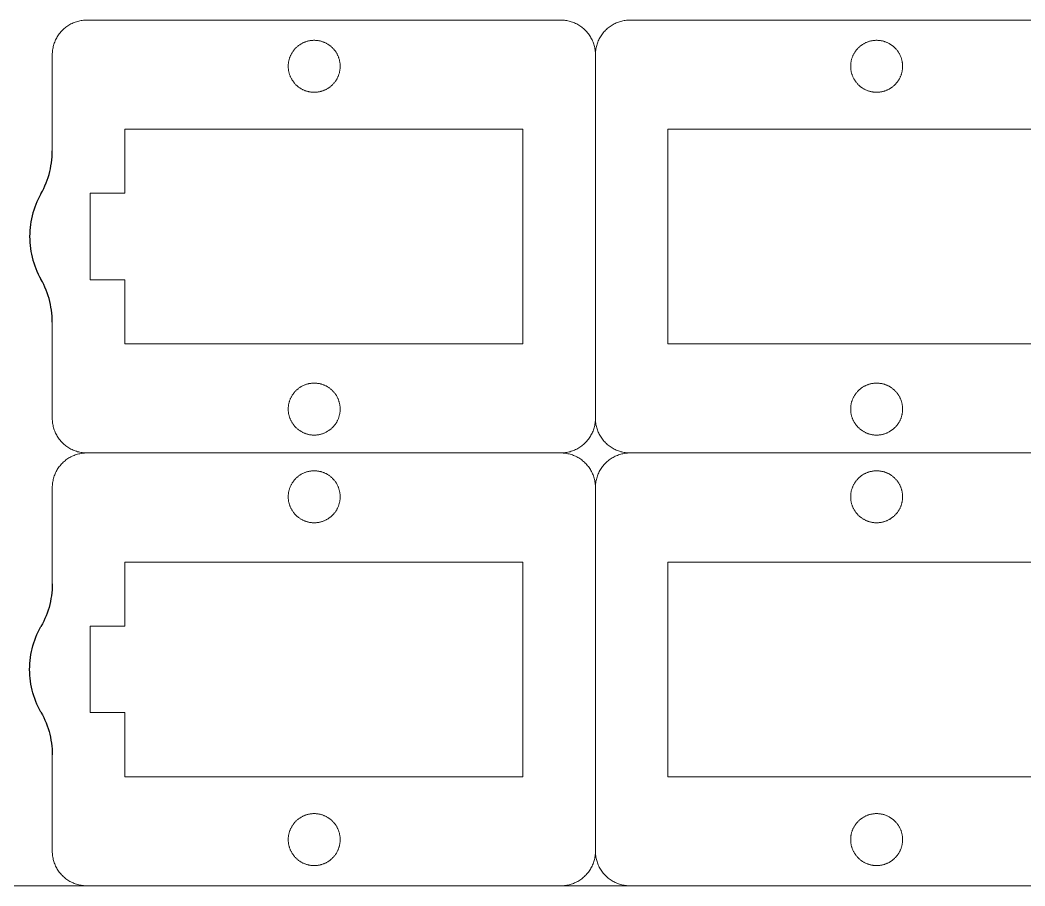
# Model space of a CAD drawing. Header units: millimetres. Extents: x -87 to 69, y -57 to 280.
# Drawn here: x -41.3 to 16.7, y 86.6 to 136.6 of the extents above; entities that cross this region are included whole.
import ezdxf

# ---------------------------------------------------------------- set-up
doc = ezdxf.new("R2010")
doc.units = ezdxf.units.MM
doc.header["$MEASUREMENT"] = 0
doc.layers.add('Predeterminado', color=18, linetype='Continuous', true_color=0x000000)

msp = doc.modelspace()

# ---------------------------------------------------------------- linework, layer by layer
at = {"layer": 'Predeterminado', "lineweight": 9}
for points in [[(-37.488, 136.619), (-37.556, 136.618), (-37.624, 136.614), (-37.692, 136.608), (-37.76, 136.6), (-37.828, 136.59), (-37.895, 136.577), (-37.961, 136.562), (-38.027, 136.545), (-38.093, 136.525), (-38.157, 136.503), (-38.221, 136.479), (-38.285, 136.453), (-38.347, 136.425), (-38.408, 136.395), (-38.468, 136.362), (-38.527, 136.328), (-38.585, 136.291), (-38.641, 136.253), (-38.696, 136.213), (-38.75, 136.17), (-38.802, 136.126), (-38.853, 136.081), (-38.902, 136.033), (-38.949, 135.984), (-38.995, 135.933), (-39.039, 135.881), (-39.081, 135.827), (-39.122, 135.772), (-39.16, 135.716), (-39.197, 135.658), (-39.231, 135.599), (-39.263, 135.539), (-39.294, 135.478), (-39.322, 135.416), (-39.348, 135.353), (-39.372, 135.289), (-39.394, 135.224), (-39.414, 135.158), (-39.431, 135.092), (-39.446, 135.026), (-39.459, 134.959), (-39.469, 134.891), (-39.477, 134.823), (-39.483, 134.755), (-39.487, 134.687), (-39.488, 134.619)], [(-10.102, 136.619), (-37.488, 136.619)], [(-8.102, 134.619), (-8.103, 134.687), (-8.106, 134.755), (-8.112, 134.823), (-8.12, 134.891), (-8.131, 134.959), (-8.144, 135.026), (-8.159, 135.092), (-8.176, 135.158), (-8.195, 135.224), (-8.217, 135.289), (-8.241, 135.353), (-8.267, 135.416), (-8.296, 135.478), (-8.326, 135.539), (-8.358, 135.599), (-8.393, 135.658), (-8.429, 135.716), (-8.468, 135.772), (-8.508, 135.827), (-8.55, 135.881), (-8.594, 135.933), (-8.64, 135.984), (-8.687, 136.033), (-8.737, 136.081), (-8.787, 136.126), (-8.84, 136.17), (-8.893, 136.213), (-8.948, 136.253), (-9.005, 136.291), (-9.063, 136.328), (-9.121, 136.362), (-9.182, 136.395), (-9.243, 136.425), (-9.305, 136.453), (-9.368, 136.479), (-9.432, 136.503), (-9.497, 136.525), (-9.562, 136.545), (-9.628, 136.562), (-9.695, 136.577), (-9.762, 136.59), (-9.829, 136.6), (-9.897, 136.608), (-9.965, 136.614), (-10.033, 136.618), (-10.102, 136.619)], [(-8.102, 134.619), (-8.101, 134.687), (-8.097, 134.755), (-8.091, 134.823), (-8.083, 134.891), (-8.073, 134.959), (-8.06, 135.026), (-8.045, 135.092), (-8.028, 135.158), (-8.008, 135.224), (-7.986, 135.289), (-7.962, 135.353), (-7.936, 135.416), (-7.908, 135.478), (-7.877, 135.539), (-7.845, 135.599), (-7.811, 135.658), (-7.774, 135.716), (-7.736, 135.772), (-7.695, 135.827), (-7.653, 135.881), (-7.609, 135.933), (-7.563, 135.984), (-7.516, 136.033), (-7.467, 136.081), (-7.416, 136.126), (-7.364, 136.17), (-7.31, 136.213), (-7.255, 136.253), (-7.199, 136.291), (-7.141, 136.328), (-7.082, 136.362), (-7.022, 136.395), (-6.961, 136.425), (-6.899, 136.453), (-6.835, 136.479), (-6.771, 136.503), (-6.707, 136.525), (-6.641, 136.545), (-6.575, 136.562), (-6.509, 136.577), (-6.442, 136.59), (-6.374, 136.6), (-6.306, 136.608), (-6.238, 136.614), (-6.17, 136.618), (-6.102, 136.619)], [(-6.102, 136.619), (21.284, 136.619)], [(-39.488, 134.619), (-39.488, 129.062)], [(-8.102, 113.619), (-8.102, 134.619)], [(-35.295, 126.619), (-35.295, 130.319), (-35.294, 130.319), (-12.295, 130.319), (-12.295, 130.318), (-12.295, 117.919), (-12.296, 117.919), (-35.295, 117.919), (-35.295, 117.919), (-35.295, 121.619)], [(19.091, 126.619), (19.091, 130.319), (19.09, 130.319), (-3.909, 130.319), (-3.909, 130.318), (-3.909, 117.919), (-3.908, 117.919), (19.091, 117.919), (19.091, 117.919), (19.091, 121.619)], [(-35.295, 121.619), (-35.295, 121.619), (-37.295, 121.619), (-37.295, 121.619), (-37.295, 126.619), (-37.295, 126.619), (-35.295, 126.619)], [(-39.488, 119.175), (-39.488, 113.619)], [(-39.488, 113.619), (-39.487, 113.551), (-39.483, 113.482), (-39.477, 113.414), (-39.469, 113.347), (-39.459, 113.279), (-39.446, 113.212), (-39.431, 113.145), (-39.414, 113.079), (-39.394, 113.014), (-39.372, 112.949), (-39.348, 112.885), (-39.322, 112.822), (-39.294, 112.76), (-39.263, 112.699), (-39.231, 112.639), (-39.197, 112.58), (-39.16, 112.522), (-39.122, 112.466), (-39.081, 112.41), (-39.039, 112.357), (-38.995, 112.304), (-38.949, 112.254), (-38.902, 112.205), (-38.853, 112.157), (-38.802, 112.111), (-38.75, 112.067), (-38.696, 112.025), (-38.641, 111.985), (-38.585, 111.947), (-38.527, 111.91), (-38.468, 111.876), (-38.408, 111.843), (-38.347, 111.813), (-38.285, 111.784), (-38.221, 111.758), (-38.157, 111.734), (-38.093, 111.713), (-38.027, 111.693), (-37.961, 111.676), (-37.895, 111.661), (-37.828, 111.648), (-37.76, 111.638), (-37.692, 111.629), (-37.624, 111.624), (-37.556, 111.62), (-37.488, 111.619)], [(-10.102, 111.619), (-10.033, 111.62), (-9.965, 111.624), (-9.897, 111.629), (-9.829, 111.638), (-9.762, 111.648), (-9.695, 111.661), (-9.628, 111.676), (-9.562, 111.693), (-9.497, 111.713), (-9.432, 111.734), (-9.368, 111.758), (-9.305, 111.784), (-9.243, 111.813), (-9.182, 111.843), (-9.121, 111.876), (-9.063, 111.91), (-9.005, 111.947), (-8.948, 111.985), (-8.893, 112.025), (-8.84, 112.067), (-8.787, 112.111), (-8.737, 112.157), (-8.687, 112.205), (-8.64, 112.254), (-8.594, 112.304), (-8.55, 112.357), (-8.508, 112.41), (-8.468, 112.466), (-8.429, 112.522), (-8.393, 112.58), (-8.358, 112.639), (-8.326, 112.699), (-8.296, 112.76), (-8.267, 112.822), (-8.241, 112.885), (-8.217, 112.949), (-8.195, 113.014), (-8.176, 113.079), (-8.159, 113.145), (-8.144, 113.212), (-8.131, 113.279), (-8.12, 113.347), (-8.112, 113.414), (-8.106, 113.482), (-8.103, 113.551), (-8.102, 113.619)], [(-6.102, 111.619), (-6.17, 111.62), (-6.238, 111.624), (-6.306, 111.629), (-6.374, 111.638), (-6.442, 111.648), (-6.509, 111.661), (-6.575, 111.676), (-6.641, 111.693), (-6.707, 111.713), (-6.771, 111.734), (-6.835, 111.758), (-6.899, 111.784), (-6.961, 111.813), (-7.022, 111.843), (-7.082, 111.876), (-7.141, 111.91), (-7.199, 111.947), (-7.255, 111.985), (-7.31, 112.025), (-7.364, 112.067), (-7.416, 112.111), (-7.467, 112.157), (-7.516, 112.205), (-7.563, 112.254), (-7.609, 112.304), (-7.653, 112.357), (-7.695, 112.41), (-7.736, 112.466), (-7.774, 112.522), (-7.811, 112.58), (-7.845, 112.639), (-7.877, 112.699), (-7.908, 112.76), (-7.936, 112.822), (-7.962, 112.885), (-7.986, 112.949), (-8.008, 113.014), (-8.028, 113.079), (-8.045, 113.145), (-8.06, 113.212), (-8.073, 113.279), (-8.083, 113.347), (-8.091, 113.414), (-8.097, 113.482), (-8.101, 113.551), (-8.102, 113.619)], [(-39.488, 109.619), (-39.487, 109.687), (-39.483, 109.755), (-39.477, 109.823), (-39.469, 109.891), (-39.459, 109.959), (-39.446, 110.026), (-39.431, 110.092), (-39.414, 110.158), (-39.394, 110.224), (-39.372, 110.289), (-39.348, 110.353), (-39.322, 110.416), (-39.294, 110.478), (-39.263, 110.539), (-39.231, 110.599), (-39.197, 110.658), (-39.16, 110.716), (-39.122, 110.772), (-39.081, 110.827), (-39.039, 110.881), (-38.995, 110.933), (-38.949, 110.984), (-38.902, 111.033), (-38.853, 111.081), (-38.802, 111.126), (-38.75, 111.17), (-38.696, 111.213), (-38.641, 111.253), (-38.585, 111.291), (-38.527, 111.328), (-38.468, 111.362), (-38.408, 111.395), (-38.347, 111.425), (-38.285, 111.453), (-38.221, 111.479), (-38.157, 111.503), (-38.093, 111.525), (-38.027, 111.545), (-37.961, 111.562), (-37.895, 111.577), (-37.828, 111.59), (-37.76, 111.6), (-37.692, 111.608), (-37.624, 111.614), (-37.556, 111.618), (-37.488, 111.619)], [(-37.488, 111.619), (-10.102, 111.619)], [(-37.488, 111.619), (-10.102, 111.619)], [(-10.102, 111.619), (-10.033, 111.618), (-9.965, 111.614), (-9.897, 111.608), (-9.829, 111.6), (-9.762, 111.59), (-9.695, 111.577), (-9.628, 111.562), (-9.562, 111.545), (-9.497, 111.525), (-9.432, 111.503), (-9.368, 111.479), (-9.305, 111.453), (-9.243, 111.425), (-9.182, 111.395), (-9.121, 111.362), (-9.063, 111.328), (-9.005, 111.291), (-8.948, 111.253), (-8.893, 111.213), (-8.84, 111.17), (-8.787, 111.126), (-8.737, 111.081), (-8.687, 111.033), (-8.64, 110.984), (-8.594, 110.933), (-8.55, 110.881), (-8.508, 110.827), (-8.468, 110.772), (-8.429, 110.716), (-8.393, 110.658), (-8.358, 110.599), (-8.326, 110.539), (-8.296, 110.478), (-8.267, 110.416), (-8.241, 110.353), (-8.217, 110.289), (-8.195, 110.224), (-8.176, 110.158), (-8.159, 110.092), (-8.144, 110.026), (-8.131, 109.959), (-8.12, 109.891), (-8.112, 109.823), (-8.106, 109.755), (-8.103, 109.687), (-8.102, 109.619)], [(-6.102, 111.619), (-6.17, 111.618), (-6.238, 111.614), (-6.306, 111.608), (-6.374, 111.6), (-6.442, 111.59), (-6.509, 111.577), (-6.575, 111.562), (-6.641, 111.545), (-6.707, 111.525), (-6.771, 111.503), (-6.835, 111.479), (-6.899, 111.453), (-6.961, 111.425), (-7.022, 111.395), (-7.082, 111.362), (-7.141, 111.328), (-7.199, 111.291), (-7.255, 111.253), (-7.31, 111.213), (-7.364, 111.17), (-7.416, 111.126), (-7.467, 111.081), (-7.516, 111.033), (-7.563, 110.984), (-7.609, 110.933), (-7.653, 110.881), (-7.695, 110.827), (-7.736, 110.772), (-7.774, 110.716), (-7.811, 110.658), (-7.845, 110.599), (-7.877, 110.539), (-7.908, 110.478), (-7.936, 110.416), (-7.962, 110.353), (-7.986, 110.289), (-8.008, 110.224), (-8.028, 110.158), (-8.045, 110.092), (-8.06, 110.026), (-8.073, 109.959), (-8.083, 109.891), (-8.091, 109.823), (-8.097, 109.755), (-8.101, 109.687), (-8.102, 109.619)], [(21.284, 111.619), (-6.102, 111.619)], [(21.284, 111.619), (-6.102, 111.619)], [(-39.488, 104.062), (-39.488, 109.619)], [(-8.102, 109.619), (-8.102, 88.619)], [(-35.295, 96.619), (-35.295, 92.919), (-35.294, 92.919), (-12.295, 92.919), (-12.295, 92.92), (-12.295, 105.319), (-12.296, 105.319), (-35.295, 105.319), (-35.295, 105.319), (-35.295, 101.619)], [(19.091, 96.619), (19.091, 92.919), (19.09, 92.919), (-3.909, 92.919), (-3.909, 92.92), (-3.909, 105.319), (-3.908, 105.319), (19.091, 105.319), (19.091, 105.319), (19.091, 101.619)], [(-35.295, 101.619), (-35.295, 101.619), (-37.295, 101.619), (-37.295, 101.619), (-37.295, 96.619), (-37.295, 96.619), (-35.295, 96.619)], [(-39.488, 88.619), (-39.488, 94.175)], [(-37.488, 86.619), (-37.556, 86.62), (-37.624, 86.624), (-37.692, 86.629), (-37.76, 86.638), (-37.828, 86.648), (-37.895, 86.661), (-37.961, 86.676), (-38.027, 86.693), (-38.093, 86.713), (-38.157, 86.734), (-38.221, 86.758), (-38.285, 86.784), (-38.347, 86.813), (-38.408, 86.843), (-38.468, 86.876), (-38.527, 86.91), (-38.585, 86.947), (-38.641, 86.985), (-38.696, 87.025), (-38.75, 87.067), (-38.802, 87.111), (-38.853, 87.157), (-38.902, 87.205), (-38.949, 87.254), (-38.995, 87.304), (-39.039, 87.357), (-39.081, 87.41), (-39.122, 87.466), (-39.16, 87.522), (-39.197, 87.58), (-39.231, 87.639), (-39.263, 87.699), (-39.294, 87.76), (-39.322, 87.822), (-39.348, 87.885), (-39.372, 87.949), (-39.394, 88.014), (-39.414, 88.079), (-39.431, 88.145), (-39.446, 88.212), (-39.459, 88.279), (-39.469, 88.347), (-39.477, 88.414), (-39.483, 88.482), (-39.487, 88.551), (-39.488, 88.619)], [(-8.102, 88.619), (-8.103, 88.551), (-8.106, 88.482), (-8.112, 88.414), (-8.12, 88.347), (-8.131, 88.279), (-8.144, 88.212), (-8.159, 88.145), (-8.176, 88.079), (-8.195, 88.014), (-8.217, 87.949), (-8.241, 87.885), (-8.267, 87.822), (-8.296, 87.76), (-8.326, 87.699), (-8.358, 87.639), (-8.393, 87.58), (-8.429, 87.522), (-8.468, 87.466), (-8.508, 87.41), (-8.55, 87.357), (-8.594, 87.304), (-8.64, 87.254), (-8.687, 87.205), (-8.737, 87.157), (-8.787, 87.111), (-8.84, 87.067), (-8.893, 87.025), (-8.948, 86.985), (-9.005, 86.947), (-9.063, 86.91), (-9.121, 86.876), (-9.182, 86.843), (-9.243, 86.813), (-9.305, 86.784), (-9.368, 86.758), (-9.432, 86.734), (-9.497, 86.713), (-9.562, 86.693), (-9.628, 86.676), (-9.695, 86.661), (-9.762, 86.648), (-9.829, 86.638), (-9.897, 86.629), (-9.965, 86.624), (-10.033, 86.62), (-10.102, 86.619)], [(-8.102, 88.619), (-8.101, 88.551), (-8.097, 88.482), (-8.091, 88.414), (-8.083, 88.347), (-8.073, 88.279), (-8.06, 88.212), (-8.045, 88.145), (-8.028, 88.079), (-8.008, 88.014), (-7.986, 87.949), (-7.962, 87.885), (-7.936, 87.822), (-7.908, 87.76), (-7.877, 87.699), (-7.845, 87.639), (-7.811, 87.58), (-7.774, 87.522), (-7.736, 87.466), (-7.695, 87.41), (-7.653, 87.357), (-7.609, 87.304), (-7.563, 87.254), (-7.516, 87.205), (-7.467, 87.157), (-7.416, 87.111), (-7.364, 87.067), (-7.31, 87.025), (-7.255, 86.985), (-7.199, 86.947), (-7.141, 86.91), (-7.082, 86.876), (-7.022, 86.843), (-6.961, 86.813), (-6.899, 86.784), (-6.835, 86.758), (-6.771, 86.734), (-6.707, 86.713), (-6.641, 86.693), (-6.575, 86.676), (-6.509, 86.661), (-6.442, 86.648), (-6.374, 86.638), (-6.306, 86.629), (-6.238, 86.624), (-6.17, 86.62), (-6.102, 86.619)], [(21.284, 86.619), (21.281, 86.619), (21.271, 86.619), (21.233, 86.619), (21.081, 86.619), (20.487, 86.619), (18.234, 86.619), (10.191, 86.618), (-14.216, 86.616), (-38.622, 86.614), (-46.665, 86.613), (-48.918, 86.613), (-49.512, 86.613), (-49.664, 86.613), (-49.703, 86.613), (-49.712, 86.613), (-49.716, 86.613)], [(-10.102, 86.619), (-37.488, 86.619)], [(-6.102, 86.619), (21.284, 86.619)]]:
    msp.add_lwpolyline(points, dxfattribs=at)
for points in [[(-24.352, 132.451), (-24.391, 132.451), (-24.429, 132.453), (-24.468, 132.455), (-24.506, 132.459), (-24.543, 132.463), (-24.581, 132.468), (-24.618, 132.474), (-24.654, 132.481), (-24.691, 132.489), (-24.727, 132.498), (-24.763, 132.508), (-24.798, 132.518), (-24.833, 132.53), (-24.868, 132.542), (-24.902, 132.555), (-24.936, 132.569), (-24.97, 132.583), (-25.003, 132.599), (-25.035, 132.615), (-25.067, 132.632), (-25.099, 132.65), (-25.13, 132.668), (-25.161, 132.687), (-25.191, 132.707), (-25.221, 132.728), (-25.25, 132.749), (-25.278, 132.771), (-25.306, 132.793), (-25.334, 132.817), (-25.361, 132.841), (-25.387, 132.865), (-25.413, 132.89), (-25.438, 132.916), (-25.463, 132.942), (-25.486, 132.969), (-25.51, 132.997), (-25.532, 133.025), (-25.554, 133.053), (-25.576, 133.083), (-25.596, 133.112), (-25.616, 133.142), (-25.635, 133.173), (-25.654, 133.204), (-25.671, 133.236), (-25.688, 133.268), (-25.704, 133.301), (-25.72, 133.334), (-25.734, 133.367), (-25.748, 133.401), (-25.761, 133.435), (-25.773, 133.47), (-25.785, 133.505), (-25.795, 133.54), (-25.805, 133.576), (-25.814, 133.612), (-25.822, 133.649), (-25.829, 133.685), (-25.835, 133.723), (-25.84, 133.76), (-25.845, 133.798), (-25.848, 133.836), (-25.85, 133.874), (-25.852, 133.912), (-25.852, 133.951), (-25.852, 133.99), (-25.85, 134.028), (-25.848, 134.066), (-25.845, 134.104), (-25.84, 134.142), (-25.835, 134.179), (-25.829, 134.217), (-25.822, 134.253), (-25.814, 134.29), (-25.805, 134.326), (-25.795, 134.362), (-25.785, 134.397), (-25.773, 134.432), (-25.761, 134.467), (-25.748, 134.501), (-25.734, 134.535), (-25.72, 134.568), (-25.704, 134.601), (-25.688, 134.634), (-25.671, 134.666), (-25.654, 134.698), (-25.635, 134.729), (-25.616, 134.759), (-25.596, 134.79), (-25.576, 134.819), (-25.554, 134.848), (-25.532, 134.877), (-25.51, 134.905), (-25.486, 134.933), (-25.463, 134.96), (-25.438, 134.986), (-25.413, 135.012), (-25.387, 135.037), (-25.361, 135.061), (-25.334, 135.085), (-25.306, 135.108), (-25.278, 135.131), (-25.25, 135.153), (-25.221, 135.174), (-25.191, 135.195), (-25.161, 135.215), (-25.13, 135.234), (-25.099, 135.252), (-25.067, 135.27), (-25.035, 135.287), (-25.003, 135.303), (-24.97, 135.318), (-24.936, 135.333), (-24.902, 135.347), (-24.868, 135.36), (-24.833, 135.372), (-24.798, 135.384), (-24.763, 135.394), (-24.727, 135.404), (-24.691, 135.413), (-24.654, 135.421), (-24.618, 135.428), (-24.581, 135.434), (-24.543, 135.439), (-24.506, 135.443), (-24.468, 135.447), (-24.429, 135.449), (-24.391, 135.451), (-24.352, 135.451), (-24.313, 135.451), (-24.275, 135.449), (-24.237, 135.447), (-24.199, 135.443), (-24.161, 135.439), (-24.124, 135.434), (-24.087, 135.428), (-24.05, 135.421), (-24.013, 135.413), (-23.977, 135.404), (-23.942, 135.394), (-23.906, 135.384), (-23.871, 135.372), (-23.836, 135.36), (-23.802, 135.347), (-23.768, 135.333), (-23.735, 135.318), (-23.702, 135.303), (-23.669, 135.287), (-23.637, 135.27), (-23.606, 135.252), (-23.574, 135.234), (-23.544, 135.215), (-23.514, 135.195), (-23.484, 135.174), (-23.455, 135.153), (-23.426, 135.131), (-23.398, 135.108), (-23.371, 135.085), (-23.344, 135.061), (-23.317, 135.037), (-23.292, 135.012), (-23.266, 134.986), (-23.242, 134.96), (-23.218, 134.933), (-23.195, 134.905), (-23.172, 134.877), (-23.15, 134.848), (-23.129, 134.819), (-23.108, 134.79), (-23.089, 134.759), (-23.069, 134.729), (-23.051, 134.698), (-23.033, 134.666), (-23.016, 134.634), (-23, 134.601), (-22.985, 134.568), (-22.97, 134.535), (-22.956, 134.501), (-22.943, 134.467), (-22.931, 134.432), (-22.92, 134.397), (-22.909, 134.362), (-22.899, 134.326), (-22.891, 134.29), (-22.883, 134.253), (-22.876, 134.217), (-22.869, 134.179), (-22.864, 134.142), (-22.86, 134.104), (-22.857, 134.066), (-22.854, 134.028), (-22.853, 133.99), (-22.852, 133.951), (-22.853, 133.912), (-22.854, 133.874), (-22.857, 133.836), (-22.86, 133.798), (-22.864, 133.76), (-22.869, 133.723), (-22.876, 133.685), (-22.883, 133.649), (-22.891, 133.612), (-22.899, 133.576), (-22.909, 133.54), (-22.92, 133.505), (-22.931, 133.47), (-22.943, 133.435), (-22.956, 133.401), (-22.97, 133.367), (-22.985, 133.334), (-23, 133.301), (-23.016, 133.268), (-23.033, 133.236), (-23.051, 133.204), (-23.069, 133.173), (-23.089, 133.142), (-23.108, 133.112), (-23.129, 133.083), (-23.15, 133.053), (-23.172, 133.025), (-23.195, 132.997), (-23.218, 132.969), (-23.242, 132.942), (-23.266, 132.916), (-23.292, 132.89), (-23.317, 132.865), (-23.344, 132.841), (-23.371, 132.817), (-23.398, 132.793), (-23.426, 132.771), (-23.455, 132.749), (-23.484, 132.728), (-23.514, 132.707), (-23.544, 132.687), (-23.574, 132.668), (-23.606, 132.65), (-23.637, 132.632), (-23.669, 132.615), (-23.702, 132.599), (-23.735, 132.583), (-23.768, 132.569), (-23.802, 132.555), (-23.836, 132.542), (-23.871, 132.53), (-23.906, 132.518), (-23.942, 132.508), (-23.977, 132.498), (-24.013, 132.489), (-24.05, 132.481), (-24.087, 132.474), (-24.124, 132.468), (-24.161, 132.463), (-24.199, 132.459), (-24.237, 132.455), (-24.275, 132.453), (-24.313, 132.451)], [(8.149, 132.451), (8.188, 132.451), (8.226, 132.453), (8.264, 132.455), (8.302, 132.459), (8.34, 132.463), (8.377, 132.468), (8.414, 132.474), (8.451, 132.481), (8.488, 132.489), (8.524, 132.498), (8.559, 132.508), (8.595, 132.518), (8.63, 132.53), (8.665, 132.542), (8.699, 132.555), (8.733, 132.569), (8.766, 132.583), (8.799, 132.599), (8.832, 132.615), (8.864, 132.632), (8.895, 132.65), (8.927, 132.668), (8.957, 132.687), (8.987, 132.707), (9.017, 132.728), (9.046, 132.749), (9.075, 132.771), (9.103, 132.793), (9.13, 132.817), (9.157, 132.841), (9.184, 132.865), (9.209, 132.89), (9.235, 132.916), (9.259, 132.942), (9.283, 132.969), (9.306, 132.997), (9.329, 133.025), (9.351, 133.053), (9.372, 133.083), (9.393, 133.112), (9.413, 133.142), (9.432, 133.173), (9.45, 133.204), (9.468, 133.236), (9.485, 133.268), (9.501, 133.301), (9.516, 133.334), (9.531, 133.367), (9.545, 133.401), (9.558, 133.435), (9.57, 133.47), (9.581, 133.505), (9.592, 133.54), (9.602, 133.576), (9.61, 133.612), (9.618, 133.649), (9.625, 133.685), (9.632, 133.723), (9.637, 133.76), (9.641, 133.798), (9.645, 133.836), (9.647, 133.874), (9.648, 133.912), (9.649, 133.951), (9.648, 133.99), (9.647, 134.028), (9.645, 134.066), (9.641, 134.104), (9.637, 134.142), (9.632, 134.179), (9.625, 134.217), (9.618, 134.253), (9.61, 134.29), (9.602, 134.326), (9.592, 134.362), (9.581, 134.397), (9.57, 134.432), (9.558, 134.467), (9.545, 134.501), (9.531, 134.535), (9.516, 134.568), (9.501, 134.601), (9.485, 134.634), (9.468, 134.666), (9.45, 134.698), (9.432, 134.729), (9.413, 134.759), (9.393, 134.79), (9.372, 134.819), (9.351, 134.848), (9.329, 134.877), (9.306, 134.905), (9.283, 134.933), (9.259, 134.96), (9.235, 134.986), (9.209, 135.012), (9.184, 135.037), (9.157, 135.061), (9.13, 135.085), (9.103, 135.108), (9.075, 135.131), (9.046, 135.153), (9.017, 135.174), (8.987, 135.195), (8.957, 135.215), (8.927, 135.234), (8.895, 135.252), (8.864, 135.27), (8.832, 135.287), (8.799, 135.303), (8.766, 135.318), (8.733, 135.333), (8.699, 135.347), (8.665, 135.36), (8.63, 135.372), (8.595, 135.384), (8.559, 135.394), (8.524, 135.404), (8.488, 135.413), (8.451, 135.421), (8.414, 135.428), (8.377, 135.434), (8.34, 135.439), (8.302, 135.443), (8.264, 135.447), (8.226, 135.449), (8.188, 135.451), (8.149, 135.451), (8.11, 135.451), (8.072, 135.449), (8.033, 135.447), (7.995, 135.443), (7.958, 135.439), (7.92, 135.434), (7.883, 135.428), (7.847, 135.421), (7.81, 135.413), (7.774, 135.404), (7.738, 135.394), (7.703, 135.384), (7.668, 135.372), (7.633, 135.36), (7.599, 135.347), (7.565, 135.333), (7.532, 135.318), (7.498, 135.303), (7.466, 135.287), (7.434, 135.27), (7.402, 135.252), (7.371, 135.234), (7.34, 135.215), (7.31, 135.195), (7.28, 135.174), (7.251, 135.153), (7.223, 135.131), (7.195, 135.108), (7.167, 135.085), (7.14, 135.061), (7.114, 135.037), (7.088, 135.012), (7.063, 134.986), (7.038, 134.96), (7.015, 134.933), (6.991, 134.905), (6.969, 134.877), (6.947, 134.848), (6.926, 134.819), (6.905, 134.79), (6.885, 134.759), (6.866, 134.729), (6.848, 134.698), (6.83, 134.666), (6.813, 134.634), (6.797, 134.601), (6.781, 134.568), (6.767, 134.535), (6.753, 134.501), (6.74, 134.467), (6.728, 134.432), (6.716, 134.397), (6.706, 134.362), (6.696, 134.326), (6.687, 134.29), (6.679, 134.253), (6.672, 134.217), (6.666, 134.179), (6.661, 134.142), (6.657, 134.104), (6.653, 134.066), (6.651, 134.028), (6.649, 133.99), (6.649, 133.951), (6.649, 133.912), (6.651, 133.874), (6.653, 133.836), (6.657, 133.798), (6.661, 133.76), (6.666, 133.723), (6.672, 133.685), (6.679, 133.649), (6.687, 133.612), (6.696, 133.576), (6.706, 133.54), (6.716, 133.505), (6.728, 133.47), (6.74, 133.435), (6.753, 133.401), (6.767, 133.367), (6.781, 133.334), (6.797, 133.301), (6.813, 133.268), (6.83, 133.236), (6.848, 133.204), (6.866, 133.173), (6.885, 133.142), (6.905, 133.112), (6.926, 133.083), (6.947, 133.053), (6.969, 133.025), (6.991, 132.997), (7.015, 132.969), (7.038, 132.942), (7.063, 132.916), (7.088, 132.89), (7.114, 132.865), (7.14, 132.841), (7.167, 132.817), (7.195, 132.793), (7.223, 132.771), (7.251, 132.749), (7.28, 132.728), (7.31, 132.707), (7.34, 132.687), (7.371, 132.668), (7.402, 132.65), (7.434, 132.632), (7.466, 132.615), (7.498, 132.599), (7.532, 132.583), (7.565, 132.569), (7.599, 132.555), (7.633, 132.542), (7.668, 132.53), (7.703, 132.518), (7.738, 132.508), (7.774, 132.498), (7.81, 132.489), (7.847, 132.481), (7.883, 132.474), (7.92, 132.468), (7.958, 132.463), (7.995, 132.459), (8.033, 132.455), (8.072, 132.453), (8.11, 132.451)], [(-24.352, 112.651), (-24.391, 112.651), (-24.43, 112.653), (-24.468, 112.655), (-24.506, 112.659), (-24.543, 112.663), (-24.581, 112.668), (-24.618, 112.674), (-24.655, 112.681), (-24.691, 112.689), (-24.727, 112.698), (-24.763, 112.708), (-24.798, 112.718), (-24.833, 112.73), (-24.868, 112.742), (-24.902, 112.755), (-24.936, 112.769), (-24.97, 112.783), (-25.003, 112.799), (-25.035, 112.815), (-25.067, 112.832), (-25.099, 112.85), (-25.13, 112.868), (-25.161, 112.887), (-25.191, 112.907), (-25.221, 112.928), (-25.25, 112.949), (-25.279, 112.971), (-25.307, 112.993), (-25.334, 113.017), (-25.361, 113.041), (-25.387, 113.065), (-25.413, 113.09), (-25.438, 113.116), (-25.463, 113.142), (-25.487, 113.169), (-25.51, 113.197), (-25.533, 113.225), (-25.554, 113.253), (-25.576, 113.283), (-25.596, 113.312), (-25.616, 113.342), (-25.635, 113.373), (-25.654, 113.404), (-25.671, 113.436), (-25.688, 113.468), (-25.705, 113.501), (-25.72, 113.534), (-25.735, 113.567), (-25.748, 113.601), (-25.761, 113.635), (-25.774, 113.67), (-25.785, 113.705), (-25.796, 113.74), (-25.805, 113.776), (-25.814, 113.812), (-25.822, 113.849), (-25.829, 113.885), (-25.835, 113.923), (-25.84, 113.96), (-25.845, 113.998), (-25.848, 114.036), (-25.851, 114.074), (-25.852, 114.112), (-25.853, 114.151), (-25.852, 114.19), (-25.851, 114.228), (-25.848, 114.266), (-25.845, 114.304), (-25.84, 114.342), (-25.835, 114.379), (-25.829, 114.417), (-25.822, 114.453), (-25.814, 114.49), (-25.805, 114.526), (-25.796, 114.562), (-25.785, 114.597), (-25.774, 114.632), (-25.761, 114.667), (-25.748, 114.701), (-25.735, 114.735), (-25.72, 114.768), (-25.705, 114.801), (-25.688, 114.834), (-25.671, 114.866), (-25.654, 114.898), (-25.635, 114.929), (-25.616, 114.959), (-25.596, 114.99), (-25.576, 115.019), (-25.554, 115.048), (-25.533, 115.077), (-25.51, 115.105), (-25.487, 115.133), (-25.463, 115.16), (-25.438, 115.186), (-25.413, 115.212), (-25.387, 115.237), (-25.361, 115.261), (-25.334, 115.285), (-25.307, 115.308), (-25.279, 115.331), (-25.25, 115.353), (-25.221, 115.374), (-25.191, 115.395), (-25.161, 115.415), (-25.13, 115.434), (-25.099, 115.452), (-25.067, 115.47), (-25.035, 115.487), (-25.003, 115.503), (-24.97, 115.518), (-24.936, 115.533), (-24.902, 115.547), (-24.868, 115.56), (-24.833, 115.572), (-24.798, 115.584), (-24.763, 115.594), (-24.727, 115.604), (-24.691, 115.613), (-24.655, 115.621), (-24.618, 115.628), (-24.581, 115.634), (-24.543, 115.639), (-24.506, 115.643), (-24.468, 115.647), (-24.43, 115.649), (-24.391, 115.651), (-24.352, 115.651), (-24.314, 115.651), (-24.275, 115.649), (-24.237, 115.647), (-24.199, 115.643), (-24.161, 115.639), (-24.124, 115.634), (-24.087, 115.628), (-24.05, 115.621), (-24.014, 115.613), (-23.978, 115.604), (-23.942, 115.594), (-23.906, 115.584), (-23.871, 115.572), (-23.837, 115.56), (-23.802, 115.547), (-23.769, 115.533), (-23.735, 115.518), (-23.702, 115.503), (-23.67, 115.487), (-23.637, 115.47), (-23.606, 115.452), (-23.575, 115.434), (-23.544, 115.415), (-23.514, 115.395), (-23.484, 115.374), (-23.455, 115.353), (-23.426, 115.331), (-23.398, 115.308), (-23.371, 115.285), (-23.344, 115.261), (-23.317, 115.237), (-23.292, 115.212), (-23.267, 115.186), (-23.242, 115.16), (-23.218, 115.133), (-23.195, 115.105), (-23.172, 115.077), (-23.15, 115.048), (-23.129, 115.019), (-23.109, 114.99), (-23.089, 114.959), (-23.07, 114.929), (-23.051, 114.898), (-23.033, 114.866), (-23.017, 114.834), (-23, 114.801), (-22.985, 114.768), (-22.97, 114.735), (-22.956, 114.701), (-22.943, 114.667), (-22.931, 114.632), (-22.92, 114.597), (-22.909, 114.562), (-22.9, 114.526), (-22.891, 114.49), (-22.883, 114.453), (-22.876, 114.417), (-22.87, 114.379), (-22.864, 114.342), (-22.86, 114.304), (-22.857, 114.266), (-22.854, 114.228), (-22.853, 114.19), (-22.852, 114.151), (-22.853, 114.112), (-22.854, 114.074), (-22.857, 114.036), (-22.86, 113.998), (-22.864, 113.96), (-22.87, 113.923), (-22.876, 113.885), (-22.883, 113.849), (-22.891, 113.812), (-22.9, 113.776), (-22.909, 113.74), (-22.92, 113.705), (-22.931, 113.67), (-22.943, 113.635), (-22.956, 113.601), (-22.97, 113.567), (-22.985, 113.534), (-23, 113.501), (-23.017, 113.468), (-23.033, 113.436), (-23.051, 113.404), (-23.07, 113.373), (-23.089, 113.342), (-23.109, 113.312), (-23.129, 113.283), (-23.15, 113.253), (-23.172, 113.225), (-23.195, 113.197), (-23.218, 113.169), (-23.242, 113.142), (-23.267, 113.116), (-23.292, 113.09), (-23.317, 113.065), (-23.344, 113.041), (-23.371, 113.017), (-23.398, 112.993), (-23.426, 112.971), (-23.455, 112.949), (-23.484, 112.928), (-23.514, 112.907), (-23.544, 112.887), (-23.575, 112.868), (-23.606, 112.85), (-23.637, 112.832), (-23.67, 112.815), (-23.702, 112.799), (-23.735, 112.783), (-23.769, 112.769), (-23.802, 112.755), (-23.837, 112.742), (-23.871, 112.73), (-23.906, 112.718), (-23.942, 112.708), (-23.978, 112.698), (-24.014, 112.689), (-24.05, 112.681), (-24.087, 112.674), (-24.124, 112.668), (-24.161, 112.663), (-24.199, 112.659), (-24.237, 112.655), (-24.275, 112.653), (-24.314, 112.651)], [(8.149, 112.651), (8.188, 112.651), (8.226, 112.653), (8.264, 112.655), (8.302, 112.659), (8.34, 112.663), (8.377, 112.668), (8.415, 112.674), (8.451, 112.681), (8.488, 112.689), (8.524, 112.698), (8.56, 112.708), (8.595, 112.718), (8.63, 112.73), (8.665, 112.742), (8.699, 112.755), (8.733, 112.769), (8.766, 112.783), (8.799, 112.799), (8.832, 112.815), (8.864, 112.832), (8.896, 112.85), (8.927, 112.868), (8.958, 112.887), (8.988, 112.907), (9.017, 112.928), (9.046, 112.949), (9.075, 112.971), (9.103, 112.993), (9.131, 113.017), (9.158, 113.041), (9.184, 113.065), (9.21, 113.09), (9.235, 113.116), (9.259, 113.142), (9.283, 113.169), (9.307, 113.197), (9.329, 113.225), (9.351, 113.253), (9.372, 113.283), (9.393, 113.312), (9.413, 113.342), (9.432, 113.373), (9.45, 113.404), (9.468, 113.436), (9.485, 113.468), (9.501, 113.501), (9.517, 113.534), (9.531, 113.567), (9.545, 113.601), (9.558, 113.635), (9.57, 113.67), (9.582, 113.705), (9.592, 113.74), (9.602, 113.776), (9.611, 113.812), (9.619, 113.849), (9.626, 113.885), (9.632, 113.923), (9.637, 113.96), (9.641, 113.998), (9.645, 114.036), (9.647, 114.074), (9.649, 114.112), (9.649, 114.151), (9.649, 114.19), (9.647, 114.228), (9.645, 114.266), (9.641, 114.304), (9.637, 114.342), (9.632, 114.379), (9.626, 114.417), (9.619, 114.453), (9.611, 114.49), (9.602, 114.526), (9.592, 114.562), (9.582, 114.597), (9.57, 114.632), (9.558, 114.667), (9.545, 114.701), (9.531, 114.735), (9.517, 114.768), (9.501, 114.801), (9.485, 114.834), (9.468, 114.866), (9.45, 114.898), (9.432, 114.929), (9.413, 114.959), (9.393, 114.99), (9.372, 115.019), (9.351, 115.048), (9.329, 115.077), (9.307, 115.105), (9.283, 115.133), (9.259, 115.16), (9.235, 115.186), (9.21, 115.212), (9.184, 115.237), (9.158, 115.261), (9.131, 115.285), (9.103, 115.308), (9.075, 115.331), (9.046, 115.353), (9.017, 115.374), (8.988, 115.395), (8.958, 115.415), (8.927, 115.434), (8.896, 115.452), (8.864, 115.47), (8.832, 115.487), (8.799, 115.503), (8.766, 115.518), (8.733, 115.533), (8.699, 115.547), (8.665, 115.56), (8.63, 115.572), (8.595, 115.584), (8.56, 115.594), (8.524, 115.604), (8.488, 115.613), (8.451, 115.621), (8.415, 115.628), (8.377, 115.634), (8.34, 115.639), (8.302, 115.643), (8.264, 115.647), (8.226, 115.649), (8.188, 115.651), (8.149, 115.651), (8.11, 115.651), (8.072, 115.649), (8.034, 115.647), (7.996, 115.643), (7.958, 115.639), (7.921, 115.634), (7.883, 115.628), (7.847, 115.621), (7.81, 115.613), (7.774, 115.604), (7.738, 115.594), (7.703, 115.584), (7.668, 115.572), (7.633, 115.56), (7.599, 115.547), (7.565, 115.533), (7.532, 115.518), (7.499, 115.503), (7.466, 115.487), (7.434, 115.47), (7.402, 115.452), (7.371, 115.434), (7.341, 115.415), (7.31, 115.395), (7.281, 115.374), (7.252, 115.353), (7.223, 115.331), (7.195, 115.308), (7.167, 115.285), (7.14, 115.261), (7.114, 115.237), (7.088, 115.212), (7.063, 115.186), (7.039, 115.16), (7.015, 115.133), (6.992, 115.105), (6.969, 115.077), (6.947, 115.048), (6.926, 115.019), (6.905, 114.99), (6.885, 114.959), (6.866, 114.929), (6.848, 114.898), (6.83, 114.866), (6.813, 114.834), (6.797, 114.801), (6.782, 114.768), (6.767, 114.735), (6.753, 114.701), (6.74, 114.667), (6.728, 114.632), (6.716, 114.597), (6.706, 114.562), (6.696, 114.526), (6.687, 114.49), (6.679, 114.453), (6.672, 114.417), (6.666, 114.379), (6.661, 114.342), (6.657, 114.304), (6.653, 114.266), (6.651, 114.228), (6.649, 114.19), (6.649, 114.151), (6.649, 114.112), (6.651, 114.074), (6.653, 114.036), (6.657, 113.998), (6.661, 113.96), (6.666, 113.923), (6.672, 113.885), (6.679, 113.849), (6.687, 113.812), (6.696, 113.776), (6.706, 113.74), (6.716, 113.705), (6.728, 113.67), (6.74, 113.635), (6.753, 113.601), (6.767, 113.567), (6.782, 113.534), (6.797, 113.501), (6.813, 113.468), (6.83, 113.436), (6.848, 113.404), (6.866, 113.373), (6.885, 113.342), (6.905, 113.312), (6.926, 113.283), (6.947, 113.253), (6.969, 113.225), (6.992, 113.197), (7.015, 113.169), (7.039, 113.142), (7.063, 113.116), (7.088, 113.09), (7.114, 113.065), (7.14, 113.041), (7.167, 113.017), (7.195, 112.993), (7.223, 112.971), (7.252, 112.949), (7.281, 112.928), (7.31, 112.907), (7.341, 112.887), (7.371, 112.868), (7.402, 112.85), (7.434, 112.832), (7.466, 112.815), (7.499, 112.799), (7.532, 112.783), (7.565, 112.769), (7.599, 112.755), (7.633, 112.742), (7.668, 112.73), (7.703, 112.718), (7.738, 112.708), (7.774, 112.698), (7.81, 112.689), (7.847, 112.681), (7.883, 112.674), (7.921, 112.668), (7.958, 112.663), (7.996, 112.659), (8.034, 112.655), (8.072, 112.653), (8.11, 112.651)], [(-24.352, 110.587), (-24.391, 110.586), (-24.43, 110.585), (-24.468, 110.583), (-24.506, 110.579), (-24.543, 110.575), (-24.581, 110.57), (-24.618, 110.563), (-24.655, 110.556), (-24.691, 110.548), (-24.727, 110.54), (-24.763, 110.53), (-24.798, 110.519), (-24.833, 110.508), (-24.868, 110.496), (-24.902, 110.483), (-24.936, 110.469), (-24.97, 110.454), (-25.003, 110.439), (-25.035, 110.423), (-25.067, 110.406), (-25.099, 110.388), (-25.13, 110.37), (-25.161, 110.351), (-25.191, 110.331), (-25.221, 110.31), (-25.25, 110.289), (-25.279, 110.267), (-25.307, 110.244), (-25.334, 110.221), (-25.361, 110.197), (-25.387, 110.173), (-25.413, 110.148), (-25.438, 110.122), (-25.463, 110.095), (-25.487, 110.069), (-25.51, 110.041), (-25.533, 110.013), (-25.554, 109.984), (-25.576, 109.955), (-25.596, 109.926), (-25.616, 109.895), (-25.635, 109.865), (-25.654, 109.833), (-25.671, 109.802), (-25.688, 109.77), (-25.705, 109.737), (-25.72, 109.704), (-25.735, 109.671), (-25.748, 109.637), (-25.761, 109.603), (-25.774, 109.568), (-25.785, 109.533), (-25.796, 109.497), (-25.805, 109.462), (-25.814, 109.426), (-25.822, 109.389), (-25.829, 109.352), (-25.835, 109.315), (-25.84, 109.278), (-25.845, 109.24), (-25.848, 109.202), (-25.851, 109.164), (-25.852, 109.126), (-25.853, 109.087), (-25.852, 109.048), (-25.851, 109.01), (-25.848, 108.971), (-25.845, 108.933), (-25.84, 108.896), (-25.835, 108.858), (-25.829, 108.821), (-25.822, 108.785), (-25.814, 108.748), (-25.805, 108.712), (-25.796, 108.676), (-25.785, 108.641), (-25.774, 108.606), (-25.761, 108.571), (-25.748, 108.537), (-25.735, 108.503), (-25.72, 108.47), (-25.705, 108.436), (-25.688, 108.404), (-25.671, 108.372), (-25.654, 108.34), (-25.635, 108.309), (-25.616, 108.278), (-25.596, 108.248), (-25.576, 108.218), (-25.554, 108.189), (-25.533, 108.161), (-25.51, 108.133), (-25.487, 108.105), (-25.463, 108.078), (-25.438, 108.052), (-25.413, 108.026), (-25.387, 108.001), (-25.361, 107.976), (-25.334, 107.953), (-25.307, 107.929), (-25.279, 107.907), (-25.25, 107.885), (-25.221, 107.864), (-25.191, 107.843), (-25.161, 107.823), (-25.13, 107.804), (-25.099, 107.786), (-25.067, 107.768), (-25.035, 107.751), (-25.003, 107.735), (-24.97, 107.719), (-24.936, 107.705), (-24.902, 107.691), (-24.868, 107.678), (-24.833, 107.666), (-24.798, 107.654), (-24.763, 107.644), (-24.727, 107.634), (-24.691, 107.625), (-24.655, 107.617), (-24.618, 107.61), (-24.581, 107.604), (-24.543, 107.599), (-24.506, 107.595), (-24.468, 107.591), (-24.43, 107.589), (-24.391, 107.587), (-24.352, 107.587), (-24.314, 107.587), (-24.275, 107.589), (-24.237, 107.591), (-24.199, 107.595), (-24.161, 107.599), (-24.124, 107.604), (-24.087, 107.61), (-24.05, 107.617), (-24.014, 107.625), (-23.978, 107.634), (-23.942, 107.644), (-23.906, 107.654), (-23.871, 107.666), (-23.837, 107.678), (-23.802, 107.691), (-23.769, 107.705), (-23.735, 107.719), (-23.702, 107.735), (-23.67, 107.751), (-23.637, 107.768), (-23.606, 107.786), (-23.575, 107.804), (-23.544, 107.823), (-23.514, 107.843), (-23.484, 107.864), (-23.455, 107.885), (-23.426, 107.907), (-23.398, 107.929), (-23.371, 107.953), (-23.344, 107.976), (-23.317, 108.001), (-23.292, 108.026), (-23.267, 108.052), (-23.242, 108.078), (-23.218, 108.105), (-23.195, 108.133), (-23.172, 108.161), (-23.15, 108.189), (-23.129, 108.218), (-23.109, 108.248), (-23.089, 108.278), (-23.07, 108.309), (-23.051, 108.34), (-23.033, 108.372), (-23.017, 108.404), (-23, 108.436), (-22.985, 108.47), (-22.97, 108.503), (-22.956, 108.537), (-22.943, 108.571), (-22.931, 108.606), (-22.92, 108.641), (-22.909, 108.676), (-22.9, 108.712), (-22.891, 108.748), (-22.883, 108.785), (-22.876, 108.821), (-22.87, 108.858), (-22.864, 108.896), (-22.86, 108.933), (-22.857, 108.971), (-22.854, 109.01), (-22.853, 109.048), (-22.852, 109.087), (-22.853, 109.126), (-22.854, 109.164), (-22.857, 109.202), (-22.86, 109.24), (-22.864, 109.278), (-22.87, 109.315), (-22.876, 109.352), (-22.883, 109.389), (-22.891, 109.426), (-22.9, 109.462), (-22.909, 109.497), (-22.92, 109.533), (-22.931, 109.568), (-22.943, 109.603), (-22.956, 109.637), (-22.97, 109.671), (-22.985, 109.704), (-23, 109.737), (-23.017, 109.77), (-23.033, 109.802), (-23.051, 109.833), (-23.07, 109.865), (-23.089, 109.895), (-23.109, 109.926), (-23.129, 109.955), (-23.15, 109.984), (-23.172, 110.013), (-23.195, 110.041), (-23.218, 110.069), (-23.242, 110.095), (-23.267, 110.122), (-23.292, 110.148), (-23.317, 110.173), (-23.344, 110.197), (-23.371, 110.221), (-23.398, 110.244), (-23.426, 110.267), (-23.455, 110.289), (-23.484, 110.31), (-23.514, 110.331), (-23.544, 110.351), (-23.575, 110.37), (-23.606, 110.388), (-23.637, 110.406), (-23.67, 110.423), (-23.702, 110.439), (-23.735, 110.454), (-23.769, 110.469), (-23.802, 110.483), (-23.837, 110.496), (-23.871, 110.508), (-23.906, 110.519), (-23.942, 110.53), (-23.978, 110.54), (-24.014, 110.548), (-24.05, 110.556), (-24.087, 110.563), (-24.124, 110.57), (-24.161, 110.575), (-24.199, 110.579), (-24.237, 110.583), (-24.275, 110.585), (-24.314, 110.586)], [(8.149, 110.587), (8.188, 110.586), (8.226, 110.585), (8.264, 110.583), (8.302, 110.579), (8.34, 110.575), (8.377, 110.57), (8.415, 110.563), (8.451, 110.556), (8.488, 110.548), (8.524, 110.54), (8.56, 110.53), (8.595, 110.519), (8.63, 110.508), (8.665, 110.496), (8.699, 110.483), (8.733, 110.469), (8.766, 110.454), (8.799, 110.439), (8.832, 110.423), (8.864, 110.406), (8.896, 110.388), (8.927, 110.37), (8.958, 110.351), (8.988, 110.331), (9.017, 110.31), (9.046, 110.289), (9.075, 110.267), (9.103, 110.244), (9.131, 110.221), (9.158, 110.197), (9.184, 110.173), (9.21, 110.148), (9.235, 110.122), (9.259, 110.095), (9.283, 110.069), (9.307, 110.041), (9.329, 110.013), (9.351, 109.984), (9.372, 109.955), (9.393, 109.926), (9.413, 109.895), (9.432, 109.865), (9.45, 109.833), (9.468, 109.802), (9.485, 109.77), (9.501, 109.737), (9.517, 109.704), (9.531, 109.671), (9.545, 109.637), (9.558, 109.603), (9.57, 109.568), (9.582, 109.533), (9.592, 109.497), (9.602, 109.462), (9.611, 109.426), (9.619, 109.389), (9.626, 109.352), (9.632, 109.315), (9.637, 109.278), (9.641, 109.24), (9.645, 109.202), (9.647, 109.164), (9.649, 109.126), (9.649, 109.087), (9.649, 109.048), (9.647, 109.01), (9.645, 108.971), (9.641, 108.933), (9.637, 108.896), (9.632, 108.858), (9.626, 108.821), (9.619, 108.785), (9.611, 108.748), (9.602, 108.712), (9.592, 108.676), (9.582, 108.641), (9.57, 108.606), (9.558, 108.571), (9.545, 108.537), (9.531, 108.503), (9.517, 108.47), (9.501, 108.436), (9.485, 108.404), (9.468, 108.372), (9.45, 108.34), (9.432, 108.309), (9.413, 108.278), (9.393, 108.248), (9.372, 108.218), (9.351, 108.189), (9.329, 108.161), (9.307, 108.133), (9.283, 108.105), (9.259, 108.078), (9.235, 108.052), (9.21, 108.026), (9.184, 108.001), (9.158, 107.976), (9.131, 107.953), (9.103, 107.929), (9.075, 107.907), (9.046, 107.885), (9.017, 107.864), (8.988, 107.843), (8.958, 107.823), (8.927, 107.804), (8.896, 107.786), (8.864, 107.768), (8.832, 107.751), (8.799, 107.735), (8.766, 107.719), (8.733, 107.705), (8.699, 107.691), (8.665, 107.678), (8.63, 107.666), (8.595, 107.654), (8.56, 107.644), (8.524, 107.634), (8.488, 107.625), (8.451, 107.617), (8.415, 107.61), (8.377, 107.604), (8.34, 107.599), (8.302, 107.595), (8.264, 107.591), (8.226, 107.589), (8.188, 107.587), (8.149, 107.587), (8.11, 107.587), (8.072, 107.589), (8.034, 107.591), (7.996, 107.595), (7.958, 107.599), (7.921, 107.604), (7.883, 107.61), (7.847, 107.617), (7.81, 107.625), (7.774, 107.634), (7.738, 107.644), (7.703, 107.654), (7.668, 107.666), (7.633, 107.678), (7.599, 107.691), (7.565, 107.705), (7.532, 107.719), (7.499, 107.735), (7.466, 107.751), (7.434, 107.768), (7.402, 107.786), (7.371, 107.804), (7.341, 107.823), (7.31, 107.843), (7.281, 107.864), (7.252, 107.885), (7.223, 107.907), (7.195, 107.929), (7.167, 107.953), (7.14, 107.976), (7.114, 108.001), (7.088, 108.026), (7.063, 108.052), (7.039, 108.078), (7.015, 108.105), (6.992, 108.133), (6.969, 108.161), (6.947, 108.189), (6.926, 108.218), (6.905, 108.248), (6.885, 108.278), (6.866, 108.309), (6.848, 108.34), (6.83, 108.372), (6.813, 108.404), (6.797, 108.436), (6.782, 108.47), (6.767, 108.503), (6.753, 108.537), (6.74, 108.571), (6.728, 108.606), (6.716, 108.641), (6.706, 108.676), (6.696, 108.712), (6.687, 108.748), (6.679, 108.785), (6.672, 108.821), (6.666, 108.858), (6.661, 108.896), (6.657, 108.933), (6.653, 108.971), (6.651, 109.01), (6.649, 109.048), (6.649, 109.087), (6.649, 109.126), (6.651, 109.164), (6.653, 109.202), (6.657, 109.24), (6.661, 109.278), (6.666, 109.315), (6.672, 109.352), (6.679, 109.389), (6.687, 109.426), (6.696, 109.462), (6.706, 109.497), (6.716, 109.533), (6.728, 109.568), (6.74, 109.603), (6.753, 109.637), (6.767, 109.671), (6.782, 109.704), (6.797, 109.737), (6.813, 109.77), (6.83, 109.802), (6.848, 109.833), (6.866, 109.865), (6.885, 109.895), (6.905, 109.926), (6.926, 109.955), (6.947, 109.984), (6.969, 110.013), (6.992, 110.041), (7.015, 110.069), (7.039, 110.095), (7.063, 110.122), (7.088, 110.148), (7.114, 110.173), (7.14, 110.197), (7.167, 110.221), (7.195, 110.244), (7.223, 110.267), (7.252, 110.289), (7.281, 110.31), (7.31, 110.331), (7.341, 110.351), (7.371, 110.37), (7.402, 110.388), (7.434, 110.406), (7.466, 110.423), (7.499, 110.439), (7.532, 110.454), (7.565, 110.469), (7.599, 110.483), (7.633, 110.496), (7.668, 110.508), (7.703, 110.519), (7.738, 110.53), (7.774, 110.54), (7.81, 110.548), (7.847, 110.556), (7.883, 110.563), (7.921, 110.57), (7.958, 110.575), (7.996, 110.579), (8.034, 110.583), (8.072, 110.585), (8.11, 110.586)], [(-24.352, 90.787), (-24.391, 90.786), (-24.429, 90.785), (-24.468, 90.783), (-24.506, 90.779), (-24.543, 90.775), (-24.581, 90.77), (-24.618, 90.763), (-24.654, 90.756), (-24.691, 90.748), (-24.727, 90.74), (-24.763, 90.73), (-24.798, 90.719), (-24.833, 90.708), (-24.868, 90.696), (-24.902, 90.683), (-24.936, 90.669), (-24.97, 90.654), (-25.003, 90.639), (-25.035, 90.623), (-25.067, 90.606), (-25.099, 90.588), (-25.13, 90.57), (-25.161, 90.551), (-25.191, 90.531), (-25.221, 90.51), (-25.25, 90.489), (-25.278, 90.467), (-25.306, 90.444), (-25.334, 90.421), (-25.361, 90.397), (-25.387, 90.373), (-25.413, 90.348), (-25.438, 90.322), (-25.463, 90.295), (-25.486, 90.269), (-25.51, 90.241), (-25.532, 90.213), (-25.554, 90.184), (-25.576, 90.155), (-25.596, 90.126), (-25.616, 90.095), (-25.635, 90.065), (-25.654, 90.033), (-25.671, 90.002), (-25.688, 89.97), (-25.704, 89.937), (-25.72, 89.904), (-25.734, 89.871), (-25.748, 89.837), (-25.761, 89.803), (-25.773, 89.768), (-25.785, 89.733), (-25.795, 89.697), (-25.805, 89.662), (-25.814, 89.626), (-25.822, 89.589), (-25.829, 89.552), (-25.835, 89.515), (-25.84, 89.478), (-25.845, 89.44), (-25.848, 89.402), (-25.85, 89.364), (-25.852, 89.326), (-25.852, 89.287), (-25.852, 89.248), (-25.85, 89.21), (-25.848, 89.171), (-25.845, 89.133), (-25.84, 89.096), (-25.835, 89.058), (-25.829, 89.021), (-25.822, 88.985), (-25.814, 88.948), (-25.805, 88.912), (-25.795, 88.876), (-25.785, 88.841), (-25.773, 88.806), (-25.761, 88.771), (-25.748, 88.737), (-25.734, 88.703), (-25.72, 88.67), (-25.704, 88.636), (-25.688, 88.604), (-25.671, 88.572), (-25.654, 88.54), (-25.635, 88.509), (-25.616, 88.478), (-25.596, 88.448), (-25.576, 88.418), (-25.554, 88.389), (-25.532, 88.361), (-25.51, 88.333), (-25.486, 88.305), (-25.463, 88.278), (-25.438, 88.252), (-25.413, 88.226), (-25.387, 88.201), (-25.361, 88.176), (-25.334, 88.153), (-25.306, 88.129), (-25.278, 88.107), (-25.25, 88.085), (-25.221, 88.064), (-25.191, 88.043), (-25.161, 88.023), (-25.13, 88.004), (-25.099, 87.986), (-25.067, 87.968), (-25.035, 87.951), (-25.003, 87.935), (-24.97, 87.919), (-24.936, 87.905), (-24.902, 87.891), (-24.868, 87.878), (-24.833, 87.866), (-24.798, 87.854), (-24.763, 87.844), (-24.727, 87.834), (-24.691, 87.825), (-24.654, 87.817), (-24.618, 87.81), (-24.581, 87.804), (-24.543, 87.799), (-24.506, 87.795), (-24.468, 87.791), (-24.429, 87.789), (-24.391, 87.787), (-24.352, 87.787), (-24.313, 87.787), (-24.275, 87.789), (-24.237, 87.791), (-24.199, 87.795), (-24.161, 87.799), (-24.124, 87.804), (-24.087, 87.81), (-24.05, 87.817), (-24.013, 87.825), (-23.977, 87.834), (-23.942, 87.844), (-23.906, 87.854), (-23.871, 87.866), (-23.836, 87.878), (-23.802, 87.891), (-23.768, 87.905), (-23.735, 87.919), (-23.702, 87.935), (-23.669, 87.951), (-23.637, 87.968), (-23.606, 87.986), (-23.574, 88.004), (-23.544, 88.023), (-23.514, 88.043), (-23.484, 88.064), (-23.455, 88.085), (-23.426, 88.107), (-23.398, 88.129), (-23.371, 88.153), (-23.344, 88.176), (-23.317, 88.201), (-23.292, 88.226), (-23.266, 88.252), (-23.242, 88.278), (-23.218, 88.305), (-23.195, 88.333), (-23.172, 88.361), (-23.15, 88.389), (-23.129, 88.418), (-23.108, 88.448), (-23.089, 88.478), (-23.069, 88.509), (-23.051, 88.54), (-23.033, 88.572), (-23.016, 88.604), (-23, 88.636), (-22.985, 88.67), (-22.97, 88.703), (-22.956, 88.737), (-22.943, 88.771), (-22.931, 88.806), (-22.92, 88.841), (-22.909, 88.876), (-22.899, 88.912), (-22.891, 88.948), (-22.883, 88.985), (-22.876, 89.021), (-22.869, 89.058), (-22.864, 89.096), (-22.86, 89.133), (-22.857, 89.171), (-22.854, 89.21), (-22.853, 89.248), (-22.852, 89.287), (-22.853, 89.326), (-22.854, 89.364), (-22.857, 89.402), (-22.86, 89.44), (-22.864, 89.478), (-22.869, 89.515), (-22.876, 89.552), (-22.883, 89.589), (-22.891, 89.626), (-22.899, 89.662), (-22.909, 89.697), (-22.92, 89.733), (-22.931, 89.768), (-22.943, 89.803), (-22.956, 89.837), (-22.97, 89.871), (-22.985, 89.904), (-23, 89.937), (-23.016, 89.97), (-23.033, 90.002), (-23.051, 90.033), (-23.069, 90.065), (-23.089, 90.095), (-23.108, 90.126), (-23.129, 90.155), (-23.15, 90.184), (-23.172, 90.213), (-23.195, 90.241), (-23.218, 90.269), (-23.242, 90.295), (-23.266, 90.322), (-23.292, 90.348), (-23.317, 90.373), (-23.344, 90.397), (-23.371, 90.421), (-23.398, 90.444), (-23.426, 90.467), (-23.455, 90.489), (-23.484, 90.51), (-23.514, 90.531), (-23.544, 90.551), (-23.574, 90.57), (-23.606, 90.588), (-23.637, 90.606), (-23.669, 90.623), (-23.702, 90.639), (-23.735, 90.654), (-23.768, 90.669), (-23.802, 90.683), (-23.836, 90.696), (-23.871, 90.708), (-23.906, 90.719), (-23.942, 90.73), (-23.977, 90.74), (-24.013, 90.748), (-24.05, 90.756), (-24.087, 90.763), (-24.124, 90.77), (-24.161, 90.775), (-24.199, 90.779), (-24.237, 90.783), (-24.275, 90.785), (-24.313, 90.786)], [(8.149, 90.787), (8.188, 90.786), (8.226, 90.785), (8.264, 90.783), (8.302, 90.779), (8.34, 90.775), (8.377, 90.77), (8.414, 90.763), (8.451, 90.756), (8.488, 90.748), (8.524, 90.74), (8.559, 90.73), (8.595, 90.719), (8.63, 90.708), (8.665, 90.696), (8.699, 90.683), (8.733, 90.669), (8.766, 90.654), (8.799, 90.639), (8.832, 90.623), (8.864, 90.606), (8.895, 90.588), (8.927, 90.57), (8.957, 90.551), (8.987, 90.531), (9.017, 90.51), (9.046, 90.489), (9.075, 90.467), (9.103, 90.444), (9.13, 90.421), (9.157, 90.397), (9.184, 90.373), (9.209, 90.348), (9.235, 90.322), (9.259, 90.295), (9.283, 90.269), (9.306, 90.241), (9.329, 90.213), (9.351, 90.184), (9.372, 90.155), (9.393, 90.126), (9.413, 90.095), (9.432, 90.065), (9.45, 90.033), (9.468, 90.002), (9.485, 89.97), (9.501, 89.937), (9.516, 89.904), (9.531, 89.871), (9.545, 89.837), (9.558, 89.803), (9.57, 89.768), (9.581, 89.733), (9.592, 89.697), (9.602, 89.662), (9.61, 89.626), (9.618, 89.589), (9.625, 89.552), (9.632, 89.515), (9.637, 89.478), (9.641, 89.44), (9.645, 89.402), (9.647, 89.364), (9.648, 89.326), (9.649, 89.287), (9.648, 89.248), (9.647, 89.21), (9.645, 89.171), (9.641, 89.133), (9.637, 89.096), (9.632, 89.058), (9.625, 89.021), (9.618, 88.985), (9.61, 88.948), (9.602, 88.912), (9.592, 88.876), (9.581, 88.841), (9.57, 88.806), (9.558, 88.771), (9.545, 88.737), (9.531, 88.703), (9.516, 88.67), (9.501, 88.636), (9.485, 88.604), (9.468, 88.572), (9.45, 88.54), (9.432, 88.509), (9.413, 88.478), (9.393, 88.448), (9.372, 88.418), (9.351, 88.389), (9.329, 88.361), (9.306, 88.333), (9.283, 88.305), (9.259, 88.278), (9.235, 88.252), (9.209, 88.226), (9.184, 88.201), (9.157, 88.176), (9.13, 88.153), (9.103, 88.129), (9.075, 88.107), (9.046, 88.085), (9.017, 88.064), (8.987, 88.043), (8.957, 88.023), (8.927, 88.004), (8.895, 87.986), (8.864, 87.968), (8.832, 87.951), (8.799, 87.935), (8.766, 87.919), (8.733, 87.905), (8.699, 87.891), (8.665, 87.878), (8.63, 87.866), (8.595, 87.854), (8.559, 87.844), (8.524, 87.834), (8.488, 87.825), (8.451, 87.817), (8.414, 87.81), (8.377, 87.804), (8.34, 87.799), (8.302, 87.795), (8.264, 87.791), (8.226, 87.789), (8.188, 87.787), (8.149, 87.787), (8.11, 87.787), (8.072, 87.789), (8.033, 87.791), (7.995, 87.795), (7.958, 87.799), (7.92, 87.804), (7.883, 87.81), (7.847, 87.817), (7.81, 87.825), (7.774, 87.834), (7.738, 87.844), (7.703, 87.854), (7.668, 87.866), (7.633, 87.878), (7.599, 87.891), (7.565, 87.905), (7.532, 87.919), (7.498, 87.935), (7.466, 87.951), (7.434, 87.968), (7.402, 87.986), (7.371, 88.004), (7.34, 88.023), (7.31, 88.043), (7.28, 88.064), (7.251, 88.085), (7.223, 88.107), (7.195, 88.129), (7.167, 88.153), (7.14, 88.176), (7.114, 88.201), (7.088, 88.226), (7.063, 88.252), (7.038, 88.278), (7.015, 88.305), (6.991, 88.333), (6.969, 88.361), (6.947, 88.389), (6.926, 88.418), (6.905, 88.448), (6.885, 88.478), (6.866, 88.509), (6.848, 88.54), (6.83, 88.572), (6.813, 88.604), (6.797, 88.636), (6.781, 88.67), (6.767, 88.703), (6.753, 88.737), (6.74, 88.771), (6.728, 88.806), (6.716, 88.841), (6.706, 88.876), (6.696, 88.912), (6.687, 88.948), (6.679, 88.985), (6.672, 89.021), (6.666, 89.058), (6.661, 89.096), (6.657, 89.133), (6.653, 89.171), (6.651, 89.21), (6.649, 89.248), (6.649, 89.287), (6.649, 89.326), (6.651, 89.364), (6.653, 89.402), (6.657, 89.44), (6.661, 89.478), (6.666, 89.515), (6.672, 89.552), (6.679, 89.589), (6.687, 89.626), (6.696, 89.662), (6.706, 89.697), (6.716, 89.733), (6.728, 89.768), (6.74, 89.803), (6.753, 89.837), (6.767, 89.871), (6.781, 89.904), (6.797, 89.937), (6.813, 89.97), (6.83, 90.002), (6.848, 90.033), (6.866, 90.065), (6.885, 90.095), (6.905, 90.126), (6.926, 90.155), (6.947, 90.184), (6.969, 90.213), (6.991, 90.241), (7.015, 90.269), (7.038, 90.295), (7.063, 90.322), (7.088, 90.348), (7.114, 90.373), (7.14, 90.397), (7.167, 90.421), (7.195, 90.444), (7.223, 90.467), (7.251, 90.489), (7.28, 90.51), (7.31, 90.531), (7.34, 90.551), (7.371, 90.57), (7.402, 90.588), (7.434, 90.606), (7.466, 90.623), (7.498, 90.639), (7.532, 90.654), (7.565, 90.669), (7.599, 90.683), (7.633, 90.696), (7.668, 90.708), (7.703, 90.719), (7.738, 90.73), (7.774, 90.74), (7.81, 90.748), (7.847, 90.756), (7.883, 90.763), (7.92, 90.77), (7.958, 90.775), (7.995, 90.779), (8.033, 90.783), (8.072, 90.785), (8.11, 90.786)]]:
    msp.add_lwpolyline(points, close=True, dxfattribs=at)
at = {"layer": 'Predeterminado'}
for points in [[(-40.141, 126.591), (-40.059, 126.742), (-39.981, 126.896), (-39.909, 127.053), (-39.843, 127.212), (-39.782, 127.373), (-39.726, 127.536), (-39.677, 127.701), (-39.633, 127.868), (-39.594, 128.036), (-39.562, 128.205), (-39.535, 128.375), (-39.514, 128.546), (-39.5, 128.718), (-39.491, 128.89), (-39.488, 129.062)], [(-40.141, 126.591), (-40.224, 126.439), (-40.301, 126.285), (-40.373, 126.129), (-40.44, 125.97), (-40.501, 125.809), (-40.556, 125.645), (-40.606, 125.48), (-40.65, 125.314), (-40.689, 125.146), (-40.721, 124.976), (-40.748, 124.806), (-40.768, 124.635), (-40.783, 124.463), (-40.792, 124.291), (-40.795, 124.119), (-40.792, 123.947), (-40.783, 123.774), (-40.768, 123.603), (-40.748, 123.432), (-40.721, 123.261), (-40.689, 123.092), (-40.65, 122.924), (-40.606, 122.757), (-40.556, 122.592), (-40.501, 122.429), (-40.44, 122.268), (-40.373, 122.109), (-40.301, 121.952), (-40.224, 121.798), (-40.141, 121.647)], [(-39.488, 119.175), (-39.491, 119.348), (-39.5, 119.52), (-39.514, 119.692), (-39.535, 119.863), (-39.562, 120.033), (-39.594, 120.202), (-39.633, 120.37), (-39.677, 120.537), (-39.726, 120.702), (-39.782, 120.865), (-39.843, 121.026), (-39.909, 121.185), (-39.981, 121.342), (-40.059, 121.496), (-40.141, 121.647)], [(-39.488, 104.062), (-39.491, 103.89), (-39.5, 103.718), (-39.514, 103.546), (-39.535, 103.375), (-39.562, 103.205), (-39.594, 103.036), (-39.633, 102.868), (-39.677, 102.701), (-39.726, 102.536), (-39.782, 102.373), (-39.843, 102.212), (-39.909, 102.053), (-39.981, 101.896), (-40.059, 101.742), (-40.141, 101.591)], [(-40.141, 96.647), (-40.224, 96.798), (-40.301, 96.952), (-40.373, 97.109), (-40.44, 97.268), (-40.501, 97.429), (-40.556, 97.592), (-40.606, 97.757), (-40.65, 97.924), (-40.689, 98.092), (-40.721, 98.261), (-40.748, 98.432), (-40.768, 98.603), (-40.783, 98.774), (-40.792, 98.947), (-40.795, 99.119), (-40.792, 99.291), (-40.783, 99.463), (-40.768, 99.635), (-40.748, 99.806), (-40.721, 99.976), (-40.689, 100.146), (-40.65, 100.314), (-40.606, 100.48), (-40.556, 100.645), (-40.501, 100.809), (-40.44, 100.97), (-40.373, 101.129), (-40.301, 101.285), (-40.224, 101.439), (-40.141, 101.591)], [(-40.141, 96.647), (-40.059, 96.496), (-39.981, 96.342), (-39.909, 96.185), (-39.843, 96.026), (-39.782, 95.865), (-39.726, 95.702), (-39.677, 95.537), (-39.633, 95.37), (-39.594, 95.202), (-39.562, 95.033), (-39.535, 94.863), (-39.514, 94.692), (-39.5, 94.52), (-39.491, 94.348), (-39.488, 94.175)]]:
    msp.add_lwpolyline(points, dxfattribs=at)

doc.saveas('drawing.dxf')
